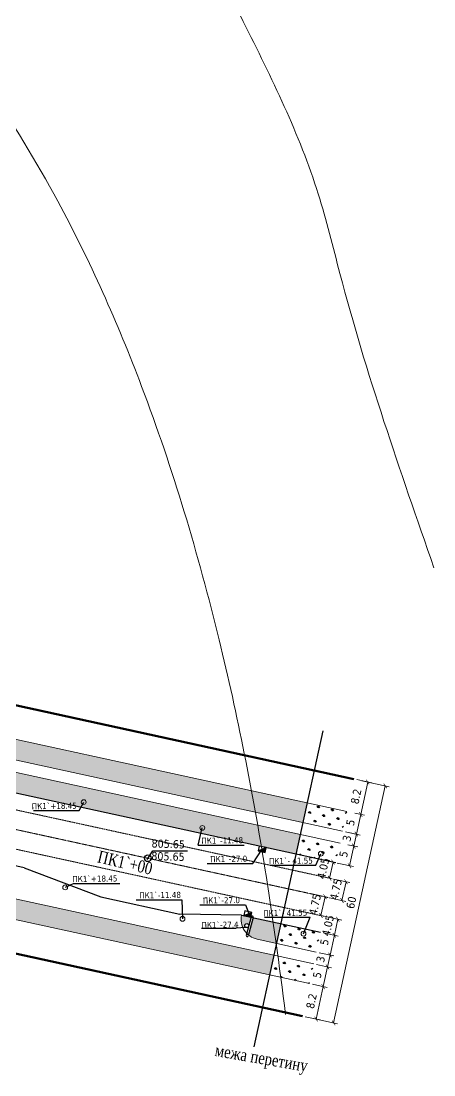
# Model space of a CAD drawing. Header units: millimetres. Extents: x -492806 to 8131902, y -181351 to 2373952.
# Drawn here: x 1800397 to 1902468, y 1029825 to 1290483 of the extents above; entities that cross this region are included whole.
import ezdxf

# ---------------------------------------------------------------- set-up
doc = ezdxf.new("R2010")
doc.units = ezdxf.units.MM
doc.header["$LTSCALE"] = 50
doc.linetypes.add('CENTER2', pattern=[28.575, 19.05, -3.175, 3.175, -3.175])
doc.linetypes.add('DASHED', pattern=[19.05, 12.7, -6.35])
for name, color, linetype in [('1-3 2-х уровн развязка-C-ROAD-TEXT', 1, 'Continuous'), ('Абсолютные высоты', 50, 'Continuous'), ('перехід', 206, 'Continuous')]:
    doc.layers.add(name, color=color, linetype=linetype)
for name, color, linetype, lineweight in [('cherwona', 7, 'Continuous', 50), ('dorogi', 7, 'Continuous', 30), ('osi', 13, 'Continuous', 15), ('smuga', 142, 'Continuous', 15), ('text', 5, 'Continuous', 15), ('trotuar', 212, 'Continuous', 15), ('дорога', 126, 'Continuous', 25), ('поздовжній профіль', 250, 'Continuous', 15), ('товста', 7, 'Continuous', 70), ('існуючі', 170, 'Continuous', 15)]:
    doc.layers.add(name, color=color, linetype=linetype, lineweight=lineweight)
doc.styles.get("Standard").update_dxf_attribs({"font": 'tahoma.ttf'})
doc.styles.add('СПДС_BOLD', font='times.ttf', dxfattribs={"width": 0.8})
doc.dimstyles.new('S-25$0', dxfattribs={"dimscale": 0, "dimtxt": 2, "dimasz": 1, "dimexe": 1, "dimexo": 2, "dimgap": 1, "dimtad": 3, "dimlfac": 0.001, "dimzin": 9, "dimdsep": 46, "dimtxsty": 'Standard', "dimblk": 'ARCHTICK', "dimcen": 2, "dimclrd": 256, "dimclre": 256, "dimclrt": 256, "dimadec": 0, "dimazin": 2, "dimtfac": 1, "dimtmove": 0, "dimatfit": 3, "dimldrblk": 'DOTSMALL', "dimfxl": 1, "dimlwd": -1, "dimlwe": -1, "dimarcsym": 0})
pattern_1 = [(257.7135, (1876324.5, 1073701.8), (1372.714, -2137.114), [476.25, -3115.852]), (212.7135, (1876324.5, 1073701.8), (1372.714, -2137.114), [476.25, -2063.75]), (302.7135, (1876324.5, 1073701.8), (2137.114, 1372.714), [476.25, -2063.75])]

# ---------------------------------------------------------------- blocks, each defined once
blk = doc.blocks.new('_ArchTick')
at = {"color": 0, "linetype": 'ByBlock', "const_width": 0.15}
blk.add_lwpolyline([(-0.5, -0.5), (0.5, 0.5)], dxfattribs=at)
blk = doc.blocks.new('*D458')
at = {"layer": 'Defpoints', "color": 0, "transparency": 16777216}
for p in [(1876105, 1078611), (1880731, 1077604), (1875094, 1073970)]:
    blk.add_point(p, dxfattribs=at)
at = {"layer": 'text', "transparency": 16777216}
for p, q in [((1878061, 1078185), (1881709, 1077391)), ((1879720, 1072962), (1880731, 1077604)), ((1877051, 1073544), (1880698, 1072749))]:
    blk.add_line(p, q, dxfattribs=at)
at = {"layer": 'text', "transparency": 16777216, "xscale": 1001.001001001001, "yscale": 1001.001001001001, "zscale": 1001.001001001001}
for p, rotation in [((1880731, 1077604), 77.71349956706463), ((1879720, 1072962), 257.7134995670646)]:
    blk.add_blockref('_ArchTick', p, dxfattribs=dict(at, rotation=rotation))
at = {"layer": 'text', "transparency": 16777216, "insert": (1878249, 1075713), "char_height": 2002, "attachment_point": 5, "rotation": 77.7135}
blk.add_mtext('4.75', dxfattribs=at)
blk = doc.blocks.new('_DotSmall')
at = {"color": 0, "linetype": 'ByBlock', "const_width": 0.5}
blk.add_lwpolyline([(-0.0625, 0, 1), (0.0625, 0, 1)], format="xyb", close=True, dxfattribs=at)
blk = doc.blocks.new('*D444')
at = {"layer": 'Defpoints', "color": 0, "transparency": 16777216}
for p in [(1875094, 1073970), (1875555, 1073869), (1874084, 1069329)]:
    blk.add_point(p, dxfattribs=at)
at = {"layer": 'text', "transparency": 16777216}
for p, q in [((1874545, 1069228), (1875555, 1073869)), ((1877051, 1073544), (1876533, 1073656)), ((1876040, 1068903), (1875523, 1069015))]:
    blk.add_line(p, q, dxfattribs=at)
at = {"layer": 'text', "transparency": 16777216, "xscale": 1001.001001001001, "yscale": 1001.001001001001, "zscale": 1001.001001001001}
for p, rotation in [((1875555, 1073869), 77.71349956706463), ((1874545, 1069228), 257.7134995670646)]:
    blk.add_blockref('_ArchTick', p, dxfattribs=dict(at, rotation=rotation))
at = {"layer": 'text', "transparency": 16777216, "insert": (1873073, 1071979), "char_height": 2002, "attachment_point": 5, "rotation": 77.7135}
blk.add_mtext('4.75', dxfattribs=at)
blk = doc.blocks.new('*D459')
at = {"layer": 'Defpoints', "color": 0, "transparency": 16777216}
for p in [(1874084, 1069329), (1878709, 1068321), (1873222, 1065371)]:
    blk.add_point(p, dxfattribs=at)
at = {"layer": 'text', "transparency": 16777216}
for p, q in [((1876040, 1068903), (1879687, 1068108)), ((1877847, 1064364), (1878709, 1068321)), ((1875178, 1064945), (1878825, 1064151))]:
    blk.add_line(p, q, dxfattribs=at)
at = {"layer": 'text', "transparency": 16777216, "xscale": 1001.001001001001, "yscale": 1001.001001001001, "zscale": 1001.001001001001}
for p, rotation in [((1878709, 1068321), 77.71349956706463), ((1877847, 1064364), 257.7134995670646)]:
    blk.add_blockref('_ArchTick', p, dxfattribs=dict(at, rotation=rotation))
at = {"layer": 'text', "transparency": 16777216, "insert": (1876282, 1066777), "char_height": 2002, "attachment_point": 5, "rotation": 77.7135}
blk.add_mtext('4.05', dxfattribs=at)
blk = doc.blocks.new('*D460')
at = {"layer": 'Defpoints', "color": 0, "transparency": 16777216}
for p in [(1873222, 1065371), (1877847, 1064364), (1872158, 1060486)]:
    blk.add_point(p, dxfattribs=at)
at = {"layer": 'text', "transparency": 16777216}
for p, q in [((1875178, 1064945), (1878825, 1064151)), ((1876783, 1059478), (1877847, 1064364)), ((1874114, 1060060), (1877761, 1059265))]:
    blk.add_line(p, q, dxfattribs=at)
at = {"layer": 'text', "transparency": 16777216, "xscale": 1001.001001001001, "yscale": 1001.001001001001, "zscale": 1001.001001001001}
for p, rotation in [((1877847, 1064364), 77.71349956706463), ((1876783, 1059478), 257.7134995670646)]:
    blk.add_blockref('_ArchTick', p, dxfattribs=dict(at, rotation=rotation))
at = {"layer": 'text', "transparency": 16777216, "insert": (1875411, 1062681), "char_height": 2002, "attachment_point": 5, "rotation": 77.7135}
blk.add_mtext('5', dxfattribs=at)
blk = doc.blocks.new('*D445')
at = {"layer": 'Defpoints', "color": 0, "transparency": 16777216}
for p in [(1872158, 1060486), (1871519, 1057555), (1876145, 1056547)]:
    blk.add_point(p, dxfattribs=at)
at = {"layer": 'text', "transparency": 16777216}
for p, q in [((1874114, 1060060), (1877761, 1059265)), ((1876783, 1059478), (1876145, 1056547)), ((1873476, 1057129), (1877123, 1056334))]:
    blk.add_line(p, q, dxfattribs=at)
at = {"layer": 'text', "transparency": 16777216, "xscale": 1001.001001001001, "yscale": 1001.001001001001, "zscale": 1001.001001001001}
for p, rotation in [((1876783, 1059478), 77.7134995670646), ((1876145, 1056547), 257.7134995670646)]:
    blk.add_blockref('_ArchTick', p, dxfattribs=dict(at, rotation=rotation))
at = {"layer": 'text', "transparency": 16777216, "insert": (1874467, 1058448), "char_height": 2002, "attachment_point": 5, "rotation": 77.7135}
blk.add_mtext('3', dxfattribs=at)
blk = doc.blocks.new('*D461')
at = {"layer": 'Defpoints', "color": 0, "transparency": 16777216}
for p in [(1870455, 1052669), (1868710, 1044657), (1873336, 1043649)]:
    blk.add_point(p, dxfattribs=at)
at = {"layer": 'text', "transparency": 16777216}
for p, q in [((1872412, 1052243), (1876059, 1051449)), ((1875081, 1051662), (1873336, 1043649)), ((1870667, 1044231), (1874314, 1043436))]:
    blk.add_line(p, q, dxfattribs=at)
at = {"layer": 'text', "transparency": 16777216, "xscale": 1001.001001001001, "yscale": 1001.001001001001, "zscale": 1001.001001001001}
for p, rotation in [((1875081, 1051662), 77.7134995670646), ((1873336, 1043649), 257.7134995670646)]:
    blk.add_blockref('_ArchTick', p, dxfattribs=dict(at, rotation=rotation))
at = {"layer": 'text', "transparency": 16777216, "insert": (1872208, 1048091), "char_height": 2002, "attachment_point": 5, "rotation": 77.7135}
blk.add_mtext('8.2', dxfattribs=at)
blk = doc.blocks.new('*D446')
at = {"layer": 'Defpoints', "color": 0, "transparency": 16777216}
for p in [(1876967, 1082568), (1876105, 1078611), (1876676, 1078487)]:
    blk.add_point(p, dxfattribs=at)
at = {"layer": 'text', "transparency": 16777216}
for p, q in [((1877538, 1082444), (1876676, 1078487)), ((1878923, 1082142), (1878516, 1082231)), ((1878061, 1078185), (1877654, 1078274))]:
    blk.add_line(p, q, dxfattribs=at)
at = {"layer": 'text', "transparency": 16777216, "xscale": 1001.001001001001, "yscale": 1001.001001001001, "zscale": 1001.001001001001}
for p, rotation in [((1877538, 1082444), 77.7134995670646), ((1876676, 1078487), 257.7134995670646)]:
    blk.add_blockref('_ArchTick', p, dxfattribs=dict(at, rotation=rotation))
at = {"layer": 'text', "transparency": 16777216, "insert": (1875111, 1080900), "char_height": 2002, "attachment_point": 5, "rotation": 77.7135}
blk.add_mtext('4.05', dxfattribs=at)
blk = doc.blocks.new('*D447')
at = {"layer": 'Defpoints', "color": 0, "transparency": 16777216}
for p in [(1879261, 1087186), (1876967, 1082568), (1881593, 1081561)]:
    blk.add_point(p, dxfattribs=at)
at = {"layer": 'text', "transparency": 16777216}
for p, q in [((1881217, 1086760), (1883635, 1086233)), ((1882657, 1086446), (1881593, 1081561)), ((1878923, 1082142), (1882571, 1081348))]:
    blk.add_line(p, q, dxfattribs=at)
at = {"layer": 'text', "transparency": 16777216, "xscale": 1001.001001001001, "yscale": 1001.001001001001, "zscale": 1001.001001001001}
for p, rotation in [((1882657, 1086446), 77.7134995670646), ((1881593, 1081561), 257.7134995670646)]:
    blk.add_blockref('_ArchTick', p, dxfattribs=dict(at, rotation=rotation))
at = {"layer": 'text', "transparency": 16777216, "insert": (1880148, 1084434), "char_height": 2002, "attachment_point": 5, "rotation": 77.7135}
blk.add_mtext('5', dxfattribs=at)
blk = doc.blocks.new('*D448')
at = {"layer": 'Defpoints', "color": 0, "transparency": 16777216}
for p in [(1879900, 1090117), (1879261, 1087186), (1882657, 1086446)]:
    blk.add_point(p, dxfattribs=at)
at = {"layer": 'text', "transparency": 16777216}
for p, q in [((1881856, 1089691), (1884273, 1089164)), ((1883295, 1089377), (1882657, 1086446)), ((1881217, 1086760), (1883635, 1086233))]:
    blk.add_line(p, q, dxfattribs=at)
at = {"layer": 'text', "transparency": 16777216, "xscale": 1001.001001001001, "yscale": 1001.001001001001, "zscale": 1001.001001001001}
for p, rotation in [((1883295, 1089377), 77.7134995670646), ((1882657, 1086446), 257.7134995670646)]:
    blk.add_blockref('_ArchTick', p, dxfattribs=dict(at, rotation=rotation))
at = {"layer": 'text', "transparency": 16777216, "insert": (1880979, 1088347), "char_height": 2002, "attachment_point": 5, "rotation": 77.7135}
blk.add_mtext('3', dxfattribs=at)
blk = doc.blocks.new('*D449')
at = {"layer": 'Defpoints', "color": 0, "transparency": 16777216}
for p in [(1881478, 1103283), (1886104, 1102275), (1880964, 1095002)]:
    blk.add_point(p, dxfattribs=at)
at = {"layer": 'text', "transparency": 16777216}
for p, q in [((1883435, 1102857), (1887082, 1102062)), ((1884359, 1094263), (1886104, 1102275)), ((1882920, 1094576), (1885337, 1094050))]:
    blk.add_line(p, q, dxfattribs=at)
at = {"layer": 'text', "transparency": 16777216, "xscale": 1001.001001001001, "yscale": 1001.001001001001, "zscale": 1001.001001001001}
for p, rotation in [((1886104, 1102275), 77.71349956706463), ((1884359, 1094263), 257.7134995670646)]:
    blk.add_blockref('_ArchTick', p, dxfattribs=dict(at, rotation=rotation))
at = {"layer": 'text', "transparency": 16777216, "insert": (1883231, 1098705), "char_height": 2002, "attachment_point": 5, "rotation": 77.7135}
blk.add_mtext('8.2', dxfattribs=at)
blk = doc.blocks.new('*D462')
at = {"layer": 'Defpoints', "color": 0, "transparency": 16777216}
for p in [(1882708, 1103015), (1890430, 1101333), (1869940, 1044389)]:
    blk.add_point(p, dxfattribs=at)
at = {"layer": 'text', "transparency": 16777216}
for p, q in [((1884665, 1102589), (1891408, 1101120)), ((1877662, 1042707), (1890430, 1101333)), ((1871897, 1043963), (1878640, 1042494))]:
    blk.add_line(p, q, dxfattribs=at)
at = {"layer": 'text', "transparency": 16777216, "xscale": 1001.001001001001, "yscale": 1001.001001001001, "zscale": 1001.001001001001}
for p, rotation in [((1890430, 1101333), 77.71349956705006), ((1877662, 1042707), 257.7134995670501)]:
    blk.add_blockref('_ArchTick', p, dxfattribs=dict(at, rotation=rotation))
at = {"layer": 'text', "transparency": 16777216, "insert": (1882049, 1072455), "char_height": 2002, "attachment_point": 5, "rotation": 77.7135}
blk.add_mtext('60', dxfattribs=at)
blk = doc.blocks.new('*D1069')
at = {"layer": 'Defpoints', "color": 0, "transparency": 16777216}
for p in [(1871519, 1057555), (1876145, 1056547), (1870455, 1052669)]:
    blk.add_point(p, dxfattribs=at)
at = {"layer": 'text', "transparency": 16777216}
for p, q in [((1873476, 1057129), (1877123, 1056334)), ((1875081, 1051662), (1876145, 1056547)), ((1872412, 1052243), (1876059, 1051449))]:
    blk.add_line(p, q, dxfattribs=at)
at = {"layer": 'text', "transparency": 16777216, "xscale": 1001.001001001001, "yscale": 1001.001001001001, "zscale": 1001.001001001001}
for p, rotation in [((1876145, 1056547), 77.71349956706463), ((1875081, 1051662), 257.7134995670646)]:
    blk.add_blockref('_ArchTick', p, dxfattribs=dict(at, rotation=rotation))
at = {"layer": 'text', "transparency": 16777216, "insert": (1873636, 1054535), "char_height": 2002, "attachment_point": 5, "rotation": 77.7135}
blk.add_mtext('5', dxfattribs=at)
blk = doc.blocks.new('*D1073')
at = {"layer": 'Defpoints', "color": 0, "transparency": 16777216}
for p in [(1880964, 1095002), (1878669, 1090385), (1883295, 1089378)]:
    blk.add_point(p, dxfattribs=at)
at = {"layer": 'text', "transparency": 16777216}
for p, q in [((1882920, 1094576), (1885337, 1094050)), ((1884359, 1094263), (1883295, 1089378)), ((1880626, 1089959), (1884273, 1089165))]:
    blk.add_line(p, q, dxfattribs=at)
at = {"layer": 'text', "transparency": 16777216, "xscale": 1001.001001001001, "yscale": 1001.001001001001, "zscale": 1001.001001001001}
for p, rotation in [((1884359, 1094263), 77.71349956706116), ((1883295, 1089378), 257.7134995670611)]:
    blk.add_blockref('_ArchTick', p, dxfattribs=dict(at, rotation=rotation))
at = {"layer": 'text', "transparency": 16777216, "insert": (1881850, 1092251), "char_height": 2002, "attachment_point": 5, "rotation": 77.7135}
blk.add_mtext('5', dxfattribs=at)
blk = doc.blocks.new('столб')
at = {"layer": 'поздовжній профіль', "color": 160}
for points in [[(-500, 0, 0, 0, 0), (-1000, 0, 350, 0, 0), (-1700, 0, 0, 0, 0)], [(500, 0, 0, 0, 0), (1000, 0, 350, 0, 0), (1700, 0, 0, 0, 0)]]:
    blk.add_lwpolyline(points, format="xyseb", dxfattribs=at)
blk.add_circle((0, 0), 500, dxfattribs=at)

msp = doc.modelspace()

# ---------------------------------------------------------------- hatches: boundary and pattern name
at = {"layer": 'дорога'}
h = msp.add_hatch(dxfattribs=at)
h.set_pattern_fill('GRASS', scale=100)
h.set_pattern_definition(pattern_1)
h.paths.add_polyline_path([(1768822.082, 1074803.608), (1861916.417, 1054528.736), (1862980.418, 1059414.215), (1765000.604, 1080753.087, 0.4142135624)])
h.paths.add_polyline_path([(1856612.805, 1064440.278, 0.1195749808), (1858733.339, 1063409.503), (1863618.818, 1062345.502), (1864682.819, 1067230.98), (1857764.283, 1068737.758)])
h.paths.add_polyline_path([(1855237.68, 1066243.274), (1856010.913, 1066291.333, -0.3656585677), (1855709.223, 1066861.504, -1.0239606559), (1856680.735, 1066625.699), (1857275.187, 1068844.277), (1856349.411, 1069045.901), (1855469.211, 1069233.647), (1855470.016, 1069237.423), (1854911.862, 1069358.982, 0.1606788224)], flags=17)
h.paths.add_polyline_path([(1772152.024, 1113583.03), (1870130.488, 1092244.561), (1871194.489, 1097130.039), (1778101.5, 1117404.514, 0.4142135624)])
h.paths.add_polyline_path([(1573611.324, 1155798.191), (1583163.618, 1153717.811), (1583164.456, 1153721.58), (1584043.012, 1153526.289), (1586859.336, 1152912.927, 0.4142135624), (1584566.449, 1156482.614), (1574249.724, 1158729.478, -0.1057350931), (1562056.67, 1164249.718), (1557350.659, 1164249.718, 0.1332222994)])
h.paths.add_polyline_path([(1519443.517, 1223436.946, 0.175804603), (1499030.469, 1244651.487, -0.7443721432), (1499346.257, 1246541.188, 0.1706985759), (1526051.065, 1259891.181, -0.7414156465), (1527753.56, 1259017.238), (1521341.327, 1223664.499, -0.7383723428)])
h.paths.add_polyline_path([(1526686.292, 1288053.269, 0.4142135624), (1529102.729, 1284566.031), (1534317.754, 1313318.175), (1531365.917, 1313853.575)])
h = msp.add_hatch(dxfattribs=at)
h.set_pattern_fill('GRASS', scale=100)
h.set_pattern_definition(pattern_1)
h.paths.add_polyline_path([(1733321.957, 1121015.058), (1785377.889, 1102515.108), (1798742.484, 1099604.466), (1799622.684, 1099416.719), (1799621.878, 1099412.945), (1860128.127, 1086235.437), (1860995.912, 1086050.339), (1860995.118, 1086046.617), (1868428.09, 1084427.808), (1869492.089, 1089313.281), (1771327.062, 1110692.393), (1734146.781, 1123905.744), (1596725.943, 1153754.491, -0.9926345511), (1596623.16, 1153265.184), (1594295.339, 1153736.219, -0.4185509941), (1594684.722, 1153139.752, -1), (1593707.626, 1153352.552, -0.409889369), (1594295.339, 1153736.219), (1591967.518, 1154207.255, -0.3892743002), (1591768.717, 1154480.668, 0.2641541413), (1589790.623, 1152274.526), (1661385.471, 1136681.994), (1662265.671, 1136494.248), (1662264.866, 1136490.472)])
h = msp.add_hatch(dxfattribs=at)
h.set_pattern_fill('GRASS', scale=100)
h.set_pattern_definition(pattern_1)
h.paths.add_polyline_path([(1870130.488, 1092244.561), (1879899.508, 1090116.992), (1880963.509, 1095002.471), (1871194.489, 1097130.039)])
h.paths.add_polyline_path([(1861916.417, 1054528.736), (1871685.434, 1052401.157), (1872749.435, 1057286.635), (1862980.418, 1059414.215)])
h.paths.add_polyline_path([(1863618.818, 1062345.502), (1873387.835, 1060217.923), (1874451.836, 1065103.401), (1864682.819, 1067230.98)])
h.paths.add_polyline_path([(1868428.09, 1084427.808), (1878197.109, 1082300.237), (1879261.109, 1087185.711), (1869492.089, 1089313.281)])
at = {"layer": 'товста', "lineweight": 30}
h = msp.add_hatch(color=255, dxfattribs=at)
h.dxf.hatch_style = 1
h.paths.add_polyline_path([(1858985.184, 1085252.231), (1860745.584, 1084876.739), (1860995.912, 1086050.339)])
h = msp.add_hatch(color=255, dxfattribs=at)
h.dxf.hatch_style = 1
h.paths.add_polyline_path([(1855469.211, 1069233.647), (1857229.61, 1068858.154), (1857479.939, 1070031.754)])

# ---------------------------------------------------------------- linework, layer by layer
at = {"color": 5}
msp.add_line((1831537.024, 1083079.853), (1832933.851, 1085267.82), dxfattribs=at)
at = {"layer": 'cherwona', "color": 1}
for p, q in [((1882708.483, 1103014.716), (1574907.306, 1170050.26)), ((1869940.473, 1044388.972), (1564192.731, 1110977.301))]:
    msp.add_line(p, q, dxfattribs=at)
at = {"layer": 'dorogi'}
for p, q in [((1878197.109, 1082300.237), (1785377.889, 1102515.108)), ((1801171.596, 1081062.992), (1781631.621, 1085318.573)), ((1801171.596, 1081062.992), (1820075.11, 1073875.701)), ((1820075.11, 1073875.701), (1839617.025, 1069619.698)), ((1854911.862, 1069358.982), (1839617.025, 1069619.698)), ((1854911.862, 1069358.982), (1874453.776, 1065102.979))]:
    msp.add_line(p, q, dxfattribs=at)
at = {"layer": 'osi', "linetype": 'CENTER2', "ltscale": 0.02}
msp.add_line((1876324.478, 1073701.844), (1448807.924, 1166810.016), dxfattribs=at)
at = {"layer": 'smuga', "linetype": 'DASHED', "ltscale": 0.01}
for p, q in [((1877335.279, 1078343.048), (1449818.725, 1171451.22)), ((1447797.124, 1162168.811), (1875313.677, 1069060.639))]:
    msp.add_line(p, q, dxfattribs=at)
at = {"layer": 'trotuar'}
for p, q in [((1880963.503, 1095002.472), (1778101.5, 1117404.514)), ((1879899.508, 1090116.992), (1772152.024, 1113583.03)), ((1879261.109, 1087185.711), (1771327.062, 1110692.393)), ((1872749.435, 1057286.635), (1765000.604, 1080753.087)), ((1871685.434, 1052401.157), (1768822.082, 1074803.608)), ((1873387.835, 1060217.923), (1858733.339, 1063409.503))]:
    msp.add_line(p, q, dxfattribs=at)
msp.add_arc((1859797.34, 1068294.981), 5000, 167.71349956, 257.71349956, dxfattribs=at)
at = {"layer": 'Абсолютные высоты'}
msp.add_circle((1831747.867, 1083410.115), 828.566, dxfattribs=at)
at = {"layer": 'дорога'}
for p, q in [((1858043.453, 1036745.593), (1875067.468, 1114913.253)), ((1814758.643, 1095190.478), (1815890.322, 1097306.65)), ((1844204.085, 1086664.336), (1845135.084, 1090937.484)), ((1857695.676, 1082105.502), (1859990.548, 1085651.285)), ((1873285.957, 1081733.128), (1874516.067, 1084538.639)), ((1813463.241, 1077202.961), (1811295.23, 1076207.772)), ((1840162.533, 1073153.042), (1840304.595, 1068430.179)), ((1855881.124, 1071874.123), (1856730.482, 1069734.276)), ((1854911.862, 1069358.982), (1854911.862, 1069358.982)), ((1857295.416, 1068919.776), (1856066.054, 1064331.62)), ((1857778.38, 1068790.369), (1856549.018, 1064202.214)), ((1870208.798, 1064761.335), (1871898.337, 1068837.33)), ((1855880.039, 1066283.199), (1853608.273, 1066142.002))]:
    msp.add_line(p, q, dxfattribs=at)
msp.add_circle((1856197.771, 1066755.104), 500, dxfattribs=at)
for centre, start, end in [((1857536.898, 1068855.072), 345.00035925, 165.00035925), ((1856307.536, 1064266.917), 165.00035925, 345.00035925)]:
    msp.add_arc(centre, 250, start, end, dxfattribs=at)
at = {"layer": 'перехід'}
for p, q in [((1803429.773, 1095190.478), (1814758.643, 1095190.478)), ((1832933.851, 1085267.82), (1841526.818, 1085267.82)), ((1844204.085, 1086664.336), (1855532.955, 1086664.336)), ((1846366.806, 1082105.502), (1857695.676, 1082105.502)), ((1861957.087, 1081733.128), (1873285.957, 1081733.128)), ((1813463.241, 1077202.961), (1824792.111, 1077202.961)), ((1828833.663, 1073153.042), (1840162.533, 1073153.042)), ((1844552.254, 1071874.123), (1855881.124, 1071874.123)), ((1860569.467, 1068837.33), (1871898.337, 1068837.33)), ((1845015.306, 1066142.002), (1853608.273, 1066142.002))]:
    msp.add_line(p, q, dxfattribs=at)
at = {"layer": 'товста', "lineweight": 30}
for p, q in [((1859235.513, 1086425.831), (1858985.184, 1085252.231)), ((1858985.184, 1085252.231), (1860995.912, 1086050.339)), ((1858985.184, 1085252.231), (1860745.584, 1084876.739)), ((1860995.912, 1086050.339), (1859235.513, 1086425.831)), ((1860745.584, 1084876.739), (1860995.912, 1086050.339)), ((1855719.539, 1070407.246), (1855469.211, 1069233.647)), ((1855469.211, 1069233.647), (1857479.939, 1070031.754)), ((1855469.211, 1069233.647), (1857229.61, 1068858.154)), ((1857479.939, 1070031.754), (1855719.539, 1070407.246)), ((1857229.61, 1068858.154), (1857479.939, 1070031.754))]:
    msp.add_line(p, q, dxfattribs=at)
at = {"layer": 'існуючі'}
msp.add_open_spline([(1568752.299, 1470212.512), (1572409.746, 1468437.87), (1588168.85, 1460203.984), (1614186.953, 1442839.29), (1656128.181, 1416770.344), (1696688.541, 1381914.799), (1739272.813, 1343427.955), (1776122.005, 1298868.27), (1808284.111, 1251794.553), (1833166.655, 1195758.152), (1849690.408, 1140220.762), (1859986.076, 1087932.126), (1864298.107, 1056838.046), (1865772.259, 1044734.777)], degree=3, knots=[190640.4600348704, 190640.4600348704, 190640.4600348704, 190640.4600348704, 202813.4746837242, 243858.5088070165, 284446.7899957306, 350779.8979373142, 403861.581201905, 456434.0256936934, 523878.8368295885, 574158.0609012829, 639711.5440129042, 697304.4157485121, 733876.7611902846, 733876.7611902846, 733876.7611902846, 733876.7611902846], dxfattribs=at)
msp.add_spline([(1902467.553, 1155289.404), (1879219.267, 1228074.813), (1873878.447, 1247713.859), (1855342.654, 1290381.164), (1834293.527, 1329083.191), (1806332.76, 1365162.168), (1772402.835, 1399546.539), (1706742.142, 1455076.786)], degree=3, dxfattribs=at)

# ---------------------------------------------------------------- block references
at = {"color": 0, "yscale": 1.200000000244472, "zscale": 1.200000000244472}
for p, xscale, rotation in [((1815890.322, 1097306.65), 1.200000000244472, 167.7089292657613), ((1845203.194, 1090922.644), 1.200000000244472, 167.7089292657613), ((1874516.067, 1084538.639), 1.200000000244472, 167.7089292657613), ((1811295.23, 1076207.772), -1.200000000244472, 347.7180698640211), ((1840304.595, 1068430.179), -1.200000000244472, 347.7180698640211), ((1870208.798, 1064761.335), -1.200000000244472, 347.7180698640211)]:
    msp.add_blockref('столб', p, dxfattribs=dict(at, xscale=xscale, rotation=rotation))

# ---------------------------------------------------------------- texts
for s, height, rotation, p in [('ПК1`+18.45', 1500, 0.79481914, (1803043.817, 1095517.628)), ('805.65', 2000, 358.19519393, (1832630.206, 1086091.751)), ('ПК1`-11.48', 1500, 0.79481914, (1844992.242, 1086991.485)), ('805.65', 2000, 358.19519393, (1832569.739, 1082999.504)), ('ПК1`-27.0', 1500, 0.79481914, (1847154.964, 1082432.651)), ('ПК1`- 41.55', 1500, 0.79481914, (1861677.854, 1081953.703)), ('ПК1`+18.45', 1500, 0.79481914, (1813077.285, 1077530.11)), ('ПК1`-11.48', 1500, 0.79481914, (1829621.82, 1073480.191)), ('ПК1`-27.0', 1500, 0.79481914, (1845340.412, 1072201.272)), ('ПК1`- 41.55', 1500, 0.79481914, (1860290.234, 1069057.905)), ('ПК1`-27.4', 1500, 0.79481914, (1845015.306, 1066142.002))]:
    msp.add_text(s, height=height, rotation=rotation).set_placement(p)
at = {"layer": '1-3 2-х уровн развязка-C-ROAD-TEXT', "color": 1, "linetype": 'Continuous', "lineweight": -3, "char_height": 3000, "attachment_point": 5, "style": 'СПДС_BOLD'}
for s, insert, rotation in [('ПК1`+00', (1826111.983, 1082312.868), 346.74898682), ('межа перетину', (1859737.258, 1033545.137), 350.14959868)]:
    msp.add_mtext(s, dxfattribs=dict(at, insert=insert, rotation=rotation))

# ---------------------------------------------------------------- dimensions: what is measured, and where the dimension line sits
at = {"layer": 'text'}
for base, p1, p2, angle, picture, middle in [((1890429.699, 1101333.124), (1869940.473, 1044388.972), (1882708.483, 1103014.716), 77.71349957, '*D462', (1884045.694, 1072020.252)), ((1876676.207, 1078486.587), (1876967.048, 1082568.182), (1876105.207, 1078610.944), 257.71349957, '*D446', (1877107.128, 1080465.205)), ((1880730.751, 1077603.554), (1875094.406, 1073969.739), (1876105.207, 1078610.944), 77.71349957, '*D458', (1880225.351, 1075282.951)), ((1875555.324, 1073869.357), (1874083.605, 1069328.534), (1875094.406, 1073969.739), 77.71349957, '*D444', (1875049.923, 1071548.754)), ((1878709.15, 1068321.144), (1873221.764, 1065371.297), (1874083.605, 1069328.534), 77.71349957, '*D459', (1878278.229, 1066342.525))]:
    dim = msp.add_linear_dim(base=base, p1=p1, p2=p2, angle=angle, dimstyle='S-25$0', override={"dimscale": 1001.001001, "dimtxt": 2}, dxfattribs=at)
    dim.commit()
    dim.dimension.update_dxf_attribs({"geometry": picture, "text_midpoint": middle, "dimtype": 160})
for base, p1, p2, angle, picture, middle in [((1886103.956, 1102275.221), (1880963.503, 1095002.472), (1881478.411, 1103282.611), 257.71349957, '*D449', (1883230.654, 1098704.853)), ((1873335.945, 1043649.477), (1870455.362, 1052669.052), (1868710.401, 1044656.867), 77.71349957, '*D461', (1872207.611, 1048091.324))]:
    dim = msp.add_linear_dim(base=base, p1=p1, p2=p2, angle=angle, text='8.2', dimstyle='S-25$0', override={"dimscale": 1001.001001, "dimtxt": 2}, dxfattribs=at)
    dim.commit()
    dim.dimension.update_dxf_attribs({"geometry": picture, "text_midpoint": middle})
for base, p1, p2, angle, text, picture, middle in [((1883294.987, 1089377.552), (1880963.503, 1095002.472), (1878669.442, 1090384.942), 257.71349957, '5', '*D1073', (1883826.981, 1091820.265)), ((1882656.581, 1086446.216), (1879899.508, 1090116.992), (1879261.109, 1087185.711), 257.71349957, '3', '*D448', (1882975.781, 1087911.857)), ((1881592.592, 1081560.791), (1879261.109, 1087185.711), (1876967.048, 1082568.182), 257.71349957, '5', '*D447', (1882124.587, 1084003.504)), ((1877847.309, 1064363.906), (1872157.764, 1060485.818), (1873221.764, 1065371.297), 77.71349957, '5', '*D460', (1877387.127, 1062250.929)), ((1876144.907, 1056547.141), (1872157.764, 1060485.818), (1871519.363, 1057554.531), 77.71349957, '3', '*D445', (1876464.108, 1058012.784)), ((1876144.907, 1056547.141), (1870455.362, 1052669.052), (1871519.363, 1057554.531), 77.71349957, '5', '*D1069', (1875612.907, 1054104.401))]:
    dim = msp.add_linear_dim(base=base, p1=p1, p2=p2, angle=angle, text=text, dimstyle='S-25$0', override={"dimscale": 1001.001001, "dimtxt": 2}, dxfattribs=at)
    dim.commit()
    dim.dimension.update_dxf_attribs({"geometry": picture, "text_midpoint": middle, "dimtype": 160})

doc.saveas('drawing.dxf')
